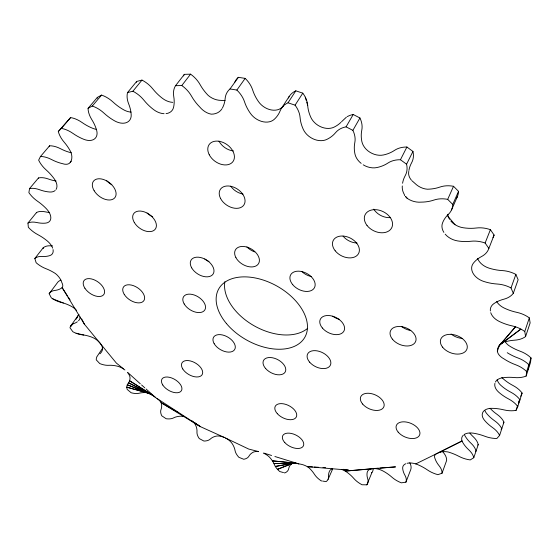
<?xml version="1.0" encoding="UTF-8"?>
<svg xmlns="http://www.w3.org/2000/svg" width="559" height="559" viewBox="0 0 559 559"><rect width="100%" height="100%" fill="white"/><g stroke="black" fill="none" stroke-linecap="round" stroke-linejoin="round"><path stroke-width="0.84" d="M505.609 342.332A15.03 11.068 24.8 0 0 508.662 345.441A38.396 25.84 17 0 0 520.066 351.185A22.339 14.464 18 0 1 531.05 357.97L526.669 371.574L526.145 376.074A22.912 14.869 18.1 0 1 514.21 377.542A36.74 22.905 18 0 0 502.255 377.849A14.604 9.23 18.4 0 0 495.4 382.049M531.05 357.97L530.512 362.484L526.145 376.074M408.776 171.368L408.601 173.185A16.176 11.061 16.6 0 0 411.382 180.145M528.339 369.24L528.87 364.734A22.458 14.443 18.1 0 0 517.83 357.914A38.606 25.805 17.2 0 1 507.237 352.708M56.068 180.983A35.294 21.738 39.9 0 1 48.43 179.02A20.508 12.305 38.4 0 0 38.494 177.937L29.55 188.586L28.879 192.638A21.06 12.605 38.7 0 0 37.523 201.219A33.47 19.355 38 0 1 46.53 208.912A13.381 7.847 38 0 1 45.831 223.097A34.295 20.18 38.7 0 1 36.684 222.51A19.977 11.508 37.2 0 0 27.95 223.062L28.348 227.296A20.306 11.83 37.7 0 0 37.712 234.57A32.254 18.209 36.8 0 1 47.201 240.894A12.913 7.386 36.9 0 1 52.672 248.161M38.368 178.607L38.494 177.937M464.578 434.259A13.591 8.057 20 0 1 473.249 433.169A34.022 19.9 19.9 0 1 484.814 436.244A21.389 12.969 19.3 0 0 496.867 438.473L499.599 435.433A21.032 12.578 19.7 0 0 492.493 427.53A36.237 22.304 18.3 0 1 484.415 420.193A14.094 8.616 19.1 0 1 491.822 408.329A35.371 21.319 18.9 0 1 503.813 409.852A22.164 13.884 18.6 0 0 516.055 410.362L517.508 405.848M518.466 402.85L519.185 400.614M516.055 410.362L517.788 406.554L522.106 393.068A21.591 13.514 18.6 0 0 513.022 385.521A37.18 24.072 17.3 0 1 503.212 378.785A14.45 9.265 18.1 0 1 501.849 377.409M499.599 435.433L503.952 422.143A20.823 12.64 19.5 0 0 496.93 414.268A35.86 22.402 18.1 0 1 490.068 408.266M504.938 341.947A38.054 24.631 17.5 0 1 514.58 340.193A23.576 15.89 18.1 0 0 525.6 336.546L530.128 322.92L529.317 317.882A23.024 15.47 17.8 0 0 516.754 312.341A39.423 27.622 17.3 0 1 504.141 308.023A15.317 10.579 17.9 0 1 496.678 301.525M525.6 336.546L524.761 331.501L529.317 317.882M415.77 463.914L437.187 453.405A13.206 8.406 12.9 0 1 448.025 451.958A32.75 18.671 21.1 0 1 458.799 456.284A20.62 12.144 20.3 0 0 470.245 459.931L473.787 457.709L478.238 444.657A20.089 11.872 20.6 0 0 473.319 436.831A34.518 20.879 19 0 1 469.888 433.169M499.62 344.728L497.363 351.157A15.24 8.727 12 0 0 504.029 358.906A38.823 25.77 17.3 0 0 515.559 364.72A22.577 14.415 18.3 0 1 526.669 371.574M500.445 344.721L500.983 343.17M490.362 310.972A15.491 10.551 18.2 0 1 493.723 303.754A39.235 26.434 17.3 0 1 503.869 299.198A24.114 16.882 18.8 0 0 513.316 293.293L518.13 279.745L515.873 274.399A23.618 16.477 18.1 0 0 502.241 270.577A40.206 29.292 18.4 0 1 488.964 268.117A15.645 11.208 18.8 0 1 477.554 258.356M513.316 293.293L511.017 287.934L515.873 274.399M407.057 463.299A12.661 7.155 22.2 0 1 417.615 464.592A31.618 17.636 22.3 0 1 427.342 469.881A19.893 11.425 21.4 0 0 437.886 474.661L442.029 473.242L446.634 460.476A19.404 11.208 21.7 0 0 443.762 452.986A33.219 19.537 20.2 0 1 442.421 451.162M378.219 468.183L373.014 468.575A12.277 6.806 23.4 0 1 383.439 471.209A30.64 16.798 23.6 0 1 391.922 477.19A19.244 10.817 22.5 0 0 401.348 482.829L405.918 482.179L410.711 469.714A18.796 10.649 22.9 0 0 409.775 462.796M511.017 287.934A23.883 16.435 18.4 0 0 497.244 284.028A40.681 29.257 18.8 0 1 483.835 281.477A15.827 11.194 19.1 0 1 473.354 263.219A40.206 28.209 17.9 0 1 481.634 256.49A24.512 17.769 20.4 0 0 488.873 248.406L494.093 235.039L490.404 229.672A24.072 17.413 19.2 0 0 476.373 228.002A40.723 30.696 20.8 0 1 463.111 227.737A15.869 11.76 20.7 0 1 450.861 221.064M488.873 248.406L485.121 243.018L490.404 229.672M341.891 469.483A11.956 6.533 24.6 0 1 346.755 472.082A29.851 16.141 24.8 0 1 353.875 478.504A18.678 10.321 23.7 0 0 362.029 484.751L366.865 484.835L371.882 472.662A18.286 10.202 24.2 0 0 373.139 468.777M522.106 393.068L521.261 394.989M443.867 232.39A16.057 11.746 21 0 1 442.462 223.153A40.912 29.816 19.5 0 1 448.297 214.432A24.757 18.461 23.1 0 0 452.762 204.44L458.52 191.346L453.524 186.287A24.372 18.195 21.5 0 0 439.884 187.076A40.989 31.646 24.6 0 1 427.397 189.215A16.113 12.025 36.1 0 1 414.687 183.149L411.976 180.767M451.539 209.898L457.283 196.796M328.077 479.336L332.647 469.008M407.308 198.403L405.422 196.384L407.308 198.403A16.407 12.284 11.8 0 0 421.339 202.127A41.485 31.625 24.7 0 0 433.931 200.059A24.666 18.174 21.7 0 1 447.696 199.353L453.524 186.287M518.969 402.012L519.961 399.776A21.703 13.486 18.8 0 0 510.821 392.201A37.383 24.03 17.5 0 1 500.955 385.444A14.527 9.251 18.2 0 1 497.196 379.575M520.967 395.625L520.674 396.261M518.822 402.326L518.528 402.962M402.585 183.247A41.338 31.087 22.3 0 1 405.24 175.624A24.875 18.845 26.8 0 0 406.568 164.199L412.954 151.44L406.91 147.024A24.54 18.727 24.9 0 0 394.486 150.392A41.059 31.975 29.3 0 1 383.544 154.955A16.05 12.354 27.9 0 1 369.967 152.286L367.976 150.888A16.05 12.354 27.9 0 1 361.869 141.574A41.031 31.842 26.3 0 1 361.785 130.184A24.582 18.887 31.1 0 0 359.94 117.984L353.218 114.504A24.589 18.922 29.1 0 0 347.286 116.621M363.189 164.807A16.246 12.34 28 0 0 376.906 167.553A41.569 31.954 29.3 0 0 387.925 163.046A24.841 18.713 25 0 1 400.447 159.741L406.91 147.024M49.164 146.689L49.639 145.773A21.263 13.136 39.4 0 1 60.533 148.722A36.628 23.352 40.8 0 0 71.259 152.761M49.639 145.773L40.479 156.485L38.648 160.167A21.843 13.486 39.5 0 0 46.131 169.908A34.791 20.697 39.1 0 1 54.237 178.845A13.877 8.371 39 0 1 56.04 189.48M497.573 348.557L498.02 347.726A15.233 11.376 15.4 0 1 503.219 342.555M361.17 163.396A16.246 12.34 28 0 1 354.958 154.025A41.541 31.828 26.4 0 1 354.811 142.608A24.882 18.873 31.1 0 0 352.883 130.366L359.94 117.984M222.44 107.943A40.646 29.166 39.7 0 0 225.137 98.636A24.673 18.202 36.6 0 1 230.008 88.951L236.862 90.055A24.554 17.867 37.7 0 1 244.535 101.829A41.401 31.29 35.3 0 0 250.474 113.463A16.148 12.005 35.8 0 0 274.099 119.465A41.191 30.605 37.5 0 0 280.164 110.794A24.841 18.727 33.2 0 1 288.025 102.8L295.082 105.169A24.778 18.524 34.9 0 1 300.092 117.53A41.555 31.898 31.1 0 0 303.292 129.388A16.232 12.291 32.2 0 0 326.798 139.429A41.478 31.59 33.9 0 0 335.582 132.651A24.889 18.908 29.1 0 1 346.077 126.844L353.218 114.504M295.082 105.169L302.796 93.157L295.823 90.831A24.54 18.74 33.4 0 0 288.353 97.979M288.025 102.8L295.823 90.831M281.457 108.292L289.276 96.344M97.063 356.46L102.639 348.159M70.748 325.911L78.637 314.815M70.986 326.351L73.005 323.507M76.038 319.231L77.554 317.1M236.862 90.055L245.17 78.386A24.268 17.888 38 0 1 252.696 90.09A40.898 31.311 35.6 0 0 258.517 101.661A15.952 12.012 36.1 0 0 281.904 107.524L283.182 106.294M230.008 88.951L238.379 77.324L245.17 78.386M76.457 310.28A12.13 6.68 34.5 0 0 70.476 305.878A30.284 16.497 34.3 0 0 61.057 302.377A18.992 10.593 35.4 0 1 52.909 298.911L51.337 297.891L49.157 293.72L57.116 283.092A18.573 10.446 35 0 1 60.973 280.164M166.051 113.631A15.694 10.928 39.8 0 0 173.576 107.321A39.829 27.468 40.8 0 0 173.744 96.483A24.365 17.413 38.8 0 1 175.54 85.695L181.801 85.534L190.577 74.165A23.897 17.029 39.8 0 1 200.129 84.675A40.534 30.151 38.8 0 0 208.172 95.407A15.869 11.977 27.1 0 0 221.245 100.396A15.952 10.146 42 0 0 225.053 100.459M175.54 85.695L184.365 74.354L190.577 74.165M61.427 288.158A12.626 5.625 33.5 0 0 61.839 282.575A12.584 7.519 44.8 0 0 55.474 273.568A31.185 17.259 35.6 0 0 45.866 268.655A19.607 11.152 36.6 0 1 36.167 262.765L34.812 258.496L43.134 247.882A19.139 10.956 36.2 0 1 50.394 245.806A32.695 19.027 37.7 0 0 52.539 245.834M27.95 223.062L36.601 212.441A19.789 11.578 37.4 0 1 45.3 211.84A33.959 20.292 38.9 0 0 49.255 212.434M40.479 156.485A21.487 13.074 39.2 0 1 51.463 159.497A37.02 23.261 40.5 0 0 62.28 163.598A14.534 7.588 43.5 0 0 70.182 162.508A14.527 10.286 44.8 0 0 70.874 152.125A36.16 22.213 40 0 0 64.138 142.133A22.605 14.45 40.1 0 1 58.297 131.491L61.343 128.374A22.262 14.003 39.9 0 1 72.908 133.384A38.319 25.008 41 0 0 83.962 139.373A14.883 9.608 40.3 0 0 96.637 130.282A37.509 23.89 40.7 0 0 91.767 119.556A23.303 15.463 40.3 0 1 88.056 108.355L92.305 106.035A22.996 14.995 40.3 0 1 103.918 113.065A39.458 26.811 41 0 0 114.658 120.891A15.324 10.272 40.4 0 0 131.197 114.874A38.76 25.672 41.1 0 0 128.654 103.834A23.904 16.47 40 0 1 127.536 92.556L132.888 91.229L141.986 80.098A23.38 16.05 40.5 0 1 152.852 88.972A39.913 28.607 40.6 0 0 162.508 98.384A15.519 10.949 40.1 0 0 172.78 102.36M127.536 92.556L136.662 81.453L141.986 80.098M70.182 162.508L71.252 161.202M92.305 106.035L101.57 95.086A22.744 15.044 40.6 0 1 113.044 102.052A39.018 26.874 41.3 0 0 123.651 109.802A15.156 10.3 40.7 0 0 131.023 112.086M88.056 108.355L97.329 97.427L101.57 95.086M58.297 131.491L70.616 117.565A22.025 14.059 40.2 0 1 82.068 122.512A37.9 25.085 41.3 0 0 93.004 128.43A14.723 9.636 40.6 0 0 96.253 129.339M61.343 128.374L70.616 117.565M498.866 346.168L515.475 326.805L500.032 344.763L520.883 329.09L501.493 343.547M503.952 422.143L503.282 422.911M501.116 429.522L501.786 428.753A20.928 12.612 19.6 0 0 494.722 420.864A36.049 22.353 18.2 0 1 486.693 413.548A14.024 8.637 18.9 0 1 484.988 410.711M341.563 121.722L346.426 117.138M78.498 320.754L79.154 320.014A12.13 6.68 34.5 0 0 79.986 316.925M478.238 444.657L477.652 445.041M475.436 451.532L476.023 451.155A20.187 11.837 20.7 0 0 471.069 443.315A34.693 20.83 19.2 0 1 464.983 435.81A13.521 8.078 19.9 0 1 464.354 434.455M438.626 452.671L462.041 440.988L437.187 453.405A13.241 6.114 21.2 0 0 434.937 458.38A33.54 19.425 20.4 0 0 439.101 465.759A19.586 11.131 21.9 0 1 442.029 473.242M292.238 463.432L277.481 469.336L293.237 463.159L275.321 466.451L294.418 463.069A11.837 5.255 31.4 0 1 295.76 463.159L296.291 463.32L272.38 460.833L294.893 463.076M379.952 468.051L395.555 466.884L345.231 471.09L371.525 468.77A12.277 6.806 23.4 0 0 367.221 472.292A31.241 17.308 22.8 0 0 367.689 478.7A18.454 10.125 24.3 0 1 366.865 484.835M296.969 463.453L298.786 463.886A11.802 6.268 16.4 0 1 308.694 467.555A29.257 15.659 26.1 0 1 314.375 474.207A18.216 9.929 24.9 0 0 321.152 480.838L321.977 480.971M294.418 463.069L273.966 463.628L295.76 463.159M371.483 472.662L371.882 472.662M145.585 392.607L146.269 392.649M312.523 466.94L307.303 466.639L348.516 470.126L343.464 469.315M314.263 467.038L318.616 467.289M322.969 467.541L325.576 467.687M99.928 353.805A30.004 16.26 33.8 0 0 102.311 350.311A11.837 6.435 33.3 0 0 91.313 336.965A29.578 15.918 33 0 0 83.752 335.016L82.32 334.841A18.468 10.139 34.2 0 1 72.866 331.753L69.973 327.777A18.265 9.971 33.6 0 1 74.088 323.437A30.836 16.959 35.1 0 0 77.373 321.739M322.809 481.103L326.114 481.606A18.042 9.782 25.5 0 0 328.58 476.359A30.333 16.532 24 0 1 329.796 470.692A11.956 6.533 24.6 0 1 332.402 468.715M76.073 333.248L83.752 335.016M258.433 451.539L248.72 449.066L225.563 438.032M284.342 472.816L284.755 472.935A17.741 9.545 26.7 0 0 288.703 468.68A29.606 15.945 25.3 0 1 291.106 464.215M283.511 472.593L279.786 471.544A17.867 9.643 26.2 0 1 274.455 464.725A28.858 15.345 27.4 0 0 270.27 458.031A11.529 6.184 27.1 0 0 263.352 453.063M154.039 396.345L152.838 395.367A11.585 5.786 39.8 0 0 149.847 393.676L126.823 387.184L148.373 393.089A11.585 5.786 39.8 0 0 146.961 392.697M264.176 453.188L271.59 455.48M274.888 456.5L298.786 463.886M52.909 298.911L63.377 303.02M149.847 393.676L127.291 384.767L151.349 394.444L128.577 382.817L152.838 395.367L129.576 380.749L153.432 395.898M346.077 126.844L352.883 130.366M174.436 410.362L161.055 402.669L200.374 426.643L224.788 437.662A11.432 6.107 28.3 0 0 215.781 436.223A28.768 15.275 27.9 0 0 210.359 439.018A17.504 9.356 29.2 0 1 203.93 441.051L199.263 438.577A17.518 9.363 28.7 0 1 196.971 431.918A28.698 15.219 30 0 0 195.853 425.658A11.418 6.1 29.6 0 0 192.219 420.941M175.924 411.214L178.16 412.5M157.086 398.56L200.374 426.643L197.655 424.714M194.937 422.779L196.3 423.743M400.447 159.741L406.568 164.199M123.588 368.905L116.356 363.07L84.423 324.22L62.126 287.592L67.283 295.599M154.277 396.436L155.64 397.624A11.606 5.304 23.7 0 1 161.474 403.661A28.928 15.4 31.3 0 1 161.034 409.454A17.525 9.37 29.9 0 0 161.761 415.791L166.135 418.733A17.567 9.405 30.5 0 0 173.576 417.894A28.656 15.191 29.2 0 1 180.124 416.231A11.418 6.1 29.6 0 1 183.031 416.427M128.144 372.846L140.295 383.795M141.574 384.948L144.767 387.827M146.046 388.98L155.64 397.624M447.696 199.353L452.762 204.44M447.27 215.453L455.012 224.746M68.226 297.06L70.099 299.966M81.649 318.903L84.423 324.22M404.716 195.657L404.339 194.574A16.337 13.283 33.2 0 1 402.291 185.958M43.343 248.594L43.134 247.882M305.284 97.147L306.248 100.473M306.73 102.136L307.695 105.455A41.052 31.919 31.1 0 0 310.79 117.271A16.036 12.298 32.3 0 0 334.037 127.159A40.975 31.604 34.1 0 0 340.92 122.372M36.601 212.441L36.628 212.797M307.653 328.322A48.787 31.129 29.2 0 1 254.373 325.932A48.787 31.129 29.2 0 1 224.837 281.736M208.989 261.535A12.878 8.28 32.4 0 1 204.734 258.95M254.715 251.878A13.283 8.86 31.1 0 1 246.903 246.882M311.524 276.586A13.353 8.965 28.2 0 1 301.839 271.52M339.551 319.406A13.046 8.518 26.2 0 1 332.759 316.205M152.684 216.766A13.123 8.441 35.6 0 1 147.087 213.028M243.004 194.064A13.94 9.685 33.6 0 1 230.72 186.168M356.998 242.997A14.073 9.936 26.9 0 1 343.079 236.143M410.802 330.523A13.472 8.923 22.9 0 1 401.46 326.379M111.786 184.694A13.332 8.525 37.8 0 1 106.427 180.438M233.403 150.909A14.443 10.3 35.7 0 1 218.974 141.106M390.273 217.633A14.618 10.698 25.7 0 1 373.775 209.157M462.377 338.433A13.807 9.189 20.5 0 1 451.099 334.016M222.021 108.684A16.113 12.969 34.2 0 1 211.316 114.176A16.183 11.096 48.6 0 1 199.682 106.923A41.024 30.116 38.4 0 1 191.499 96.12A24.17 17.001 39.5 0 0 181.801 85.534M136.459 82.299A23.632 16.504 40.3 0 1 136.662 81.453M97.364 98.321A23.052 15.505 40.6 0 1 97.329 97.427M183.527 75.905A24.086 17.441 39.1 0 1 184.365 74.354M164.066 113.701A15.694 10.928 39.8 0 1 153.697 109.662A40.374 28.565 40.2 0 1 143.901 100.18A23.646 16.015 40.2 0 0 132.888 91.229M55.194 190.458A13.877 8.371 39 0 1 49.702 192.003A35.657 21.64 39.7 0 1 39.549 189.725A20.711 12.235 38.2 0 0 29.55 188.586M53.07 249.607A12.913 7.386 36.9 0 1 50.017 255.526A33.009 18.915 37.6 0 1 42.093 256.469A19.313 10.887 36 0 0 34.812 258.496M77.694 316.597A18.105 10.041 33.7 0 1 78.966 314.431M96.833 356.887A17.902 9.671 32.4 0 0 96.281 359.884L99.768 363.581A18.056 9.796 33 0 0 108.739 365.313A29.061 15.505 31.7 0 1 117.09 366.103A11.62 6.261 32.1 0 1 124.902 369.967M127.396 372.336A11.62 6.261 32.1 0 1 130.03 378.38A29.361 15.743 32.6 0 1 128.032 383.551A17.65 9.468 31.1 0 0 127.166 389.399L131.141 392.753A17.755 9.552 31.7 0 0 139.436 393.173A28.761 15.268 30.5 0 1 144.914 392.586M60.973 288.451A31.842 17.839 36.3 0 1 54.88 290.435A18.74 10.376 34.8 0 0 49.157 293.72M225.326 437.921A11.432 6.107 28.3 0 1 232.383 443.93A28.677 15.205 28.7 0 1 235.039 450.484A17.629 9.454 27.4 0 0 238.875 457.311L243.738 459.267A17.567 9.398 28 0 0 249.007 456.088A29.089 15.526 26.6 0 1 253.164 452.245A11.529 6.184 27.1 0 1 258.447 451.644M291.456 463.879A11.837 5.255 31.4 0 1 293.237 463.159M332.535 468.666A17.881 9.859 25.4 0 1 332.186 469.043M405.918 482.179A18.971 10.579 23 0 0 404.94 475.283A32.317 18.272 21.5 0 1 402.676 468.295A12.661 7.155 22.2 0 1 405.708 463.753M494.093 235.039A24.226 17.797 20.1 0 1 492.982 237.477M449.576 219.31A15.869 11.76 20.7 0 1 447.745 214.314M458.52 191.346A24.463 18.475 22.9 0 1 456.417 198.431M524.761 331.501A23.282 15.421 18.1 0 0 512.065 325.876A39.878 27.566 17.6 0 1 499.32 321.488A15.491 10.551 18.2 0 1 490.732 312.677M485.121 243.018A24.351 17.385 19.5 0 0 470.951 241.257A41.212 30.668 21.1 0 1 457.562 240.908A16.057 11.746 21 0 1 445.174 234.158M412.954 151.44A24.575 18.866 26.8 0 1 411.578 162.851A40.842 31.108 22 0 0 408.909 170.474M302.796 93.157A24.484 18.545 35.1 0 1 307.695 105.455M234.605 82.446A24.379 18.223 36.8 0 1 234.997 81.614M235.437 80.81A24.379 18.223 36.8 0 1 238.379 77.324M473.787 457.709A20.285 11.802 20.8 0 0 468.798 449.862A34.868 20.774 19.3 0 1 462.67 442.351A13.591 8.057 20 0 1 463.425 435.07M517.788 406.554A21.815 13.458 18.9 0 0 508.599 398.958A37.586 23.988 17.6 0 1 498.677 392.173A14.604 9.23 18.4 0 1 494.897 383.376M497.517 349.242L497.363 351.157L497.517 349.242M226.437 323.528A49.374 30.941 29.2 0 0 304.508 337.832A49.374 30.941 29.2 0 0 254.485 277.823A49.374 30.941 29.2 0 0 226.437 323.528M309.658 362.176A12.689 7.812 26.3 0 0 330.034 365.796A12.689 7.812 26.3 0 0 317.239 350.884A12.689 7.812 26.3 0 0 309.658 362.176M265.693 368.605A12.277 7.351 27.8 0 0 285.104 372.154A12.277 7.351 27.8 0 0 272.38 357.753A12.277 7.351 27.8 0 0 265.693 368.605M214.188 343.708A12.207 7.274 29.9 0 0 233.543 350.779A12.207 7.274 29.9 0 0 224.669 335.617A12.207 7.274 29.9 0 0 214.188 343.708M184.184 303.942A12.515 7.609 31.7 0 0 203.881 311.035A12.515 7.609 31.7 0 0 194.476 295.089A12.515 7.609 31.7 0 0 184.184 303.942M191.674 267.845A13.032 8.238 32.3 0 0 212.21 275.077A13.032 8.238 32.3 0 0 202.519 258.083A13.032 8.238 32.3 0 0 191.674 267.845M235.912 257.629A13.451 8.818 31 0 0 257.322 265.071A13.451 8.818 31 0 0 247.826 247.378A13.451 8.818 31 0 0 235.912 257.629M292.713 284.664A13.521 8.923 28.3 0 0 314.333 287.906A13.521 8.923 28.3 0 0 300.553 271.339A13.521 8.923 28.3 0 0 292.713 284.664M322.368 328.007A13.206 8.469 26.3 0 0 343.68 331.508A13.206 8.469 26.3 0 0 330.481 315.709A13.206 8.469 26.3 0 0 322.368 328.007M362.658 404.066A12.598 7.581 23.9 0 0 383.181 407.958A12.598 7.581 23.9 0 0 370.945 393.543A12.598 7.581 23.9 0 0 362.658 404.066M277.334 413.688A11.809 6.771 26.8 0 0 296.06 417.419A11.809 6.771 26.8 0 0 283.909 403.905A11.809 6.771 26.8 0 0 277.334 413.688M182.744 368.933A11.676 6.645 30.3 0 0 201.135 375.788A11.676 6.645 30.3 0 0 192.324 361.547A11.676 6.645 30.3 0 0 182.744 368.933M124.287 294.46A12.263 7.218 33.6 0 0 143.279 301.343A12.263 7.218 33.6 0 0 133.475 285.684A12.263 7.218 33.6 0 0 124.287 294.46M134.314 222.489A13.283 8.392 35.4 0 0 154.871 229.63A13.283 8.392 35.4 0 0 144.411 211.903A13.283 8.392 35.4 0 0 134.314 222.489M220.602 198.543A14.122 9.643 33.4 0 0 242.962 206.082A14.122 9.643 33.4 0 0 232.844 186.846A14.122 9.643 33.4 0 0 220.602 198.543M335.19 250.788A14.261 9.908 27 0 0 358.354 253.919A14.261 9.908 27 0 0 344.211 236.164A14.261 9.908 27 0 0 335.19 250.788M392.397 339.152A13.64 8.881 23.1 0 0 414.862 342.842A13.64 8.881 23.1 0 0 401.886 326.701A13.64 8.881 23.1 0 0 392.397 339.152M162.753 384.976A11.334 6.261 30.6 0 0 180.529 391.677A11.334 6.261 30.6 0 0 171.781 378.01A11.334 6.261 30.6 0 0 162.753 384.976M84.898 288.227A12.102 6.96 34.7 0 0 103.429 294.97A12.102 6.96 34.7 0 0 93.374 279.5A12.102 6.96 34.7 0 0 84.898 288.227M94.164 190.752A13.5 8.483 37.5 0 0 114.742 197.823A13.5 8.483 37.5 0 0 103.736 179.579A13.5 8.483 37.5 0 0 94.164 190.752M209.255 154.759A14.639 10.272 35.5 0 0 232.313 162.362A14.639 10.272 35.5 0 0 221.727 141.93A14.639 10.272 35.5 0 0 209.255 154.759M367.004 225.424A14.82 10.67 25.8 0 0 391.342 228.449A14.82 10.67 25.8 0 0 376.955 209.779A14.82 10.67 25.8 0 0 367.004 225.424M442.546 347.132A13.989 9.154 20.7 0 0 465.85 350.961A13.989 9.154 20.7 0 0 453.063 334.582A13.989 9.154 20.7 0 0 442.546 347.132M398.218 432.17A12.564 7.414 22.5 0 0 418.838 436.244A12.564 7.414 22.5 0 0 406.973 422.157A12.564 7.414 22.5 0 0 398.218 432.17M284.797 442.574A11.508 6.408 26.3 0 0 303.076 446.403A11.508 6.408 26.3 0 0 291.295 433.449A11.508 6.408 26.3 0 0 284.797 442.574"/></g></svg>
